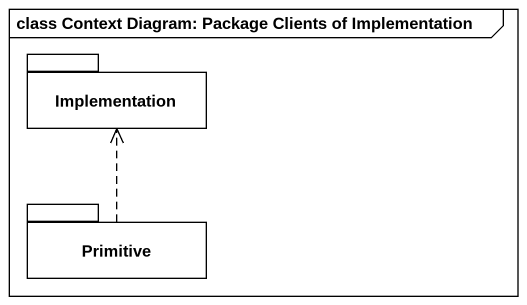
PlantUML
@startuml
mainframe class Context Diagram: Package Clients of Implementation
package Implementation {
}
package Primitive {
}
Primitive .up.> Implementation
@enduml
